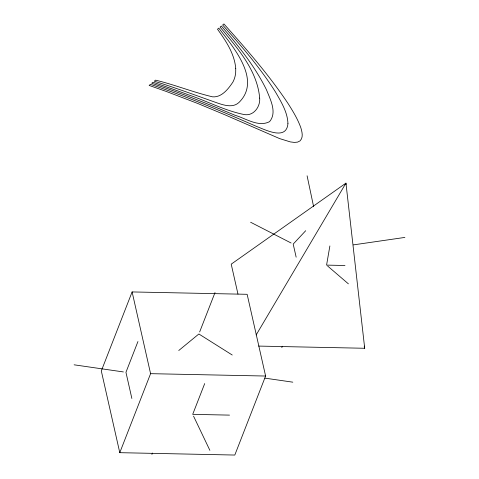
<?xml version="1.0" encoding="UTF-8"?>
<svg xmlns="http://www.w3.org/2000/svg" width="479" height="479" viewBox="0 0 479 479"><rect width="100%" height="100%" fill="white"/><g stroke="black" fill="none" stroke-linecap="round" stroke-linejoin="round"><path stroke-width="0.72" d="M329.881 245.955L326.57 265.109L344.982 265.492M132.114 291.933L101.308 370.944L119.78 452.679L234.806 455.05L265.611 376.039L247.14 294.304L132.114 291.933L150.586 373.668L119.78 452.679M137.946 341.533L125.947 372.309L131.863 398.468M151.909 454.409L152.448 453.026M199.659 331.941L215.011 292.573M204.695 383.589L192.696 414.359L229.513 415.119M281.814 347.628L282.353 346.251M256.151 334.965L345.946 183.134L364.705 348.269L258.648 346.083M305.704 230.716L293.196 244.08L296.154 257.163M178.751 350.52L198.863 333.989L232.237 355.011M353.388 244.883L404.887 237.416M150.586 373.668L265.611 376.039M264.863 378.129L292.807 382.17M74.113 364.812L123.384 371.938M250.601 222.238L291.094 243.003M327.648 266.037L348.395 283.849M193.546 416.137L209.874 450.344M364.214 346.083L364.705 348.269M237.973 294.088L231.213 264.163L345.946 183.134L345.952 184.625M307.093 175.799L313.583 206.497M235.74 68.557L235.686 72.431A71.036 41.655 21.3 0 1 232.938 82.011C228.417 88.807 221.777 97.512 212.67 96.848C193.36 92.351 174.859 84.777 155.555 80.149L154.274 81.202C175.643 87.807 196.582 95.674 217.67 103.093C224.423 105.386 233.063 108.038 238.991 102.44C262.001 79.879 232.896 46.768 218.789 28.165L217.508 29.219C225.932 40.931 234.548 53.762 235.74 68.557M259.678 98.093C260.468 106.841 253.439 116.481 243.943 114.499C224.561 110.577 206.862 101.003 188.193 94.734A621.413 364.381 21.3 0 0 152.987 82.256L151.705 83.31C180.092 92.633 207.772 103.895 235.333 115.385C246.038 118.493 258.397 127.396 269.545 121.684C277.371 112.463 270.216 99.297 266.468 89.789C254.936 66.312 238.398 45.733 221.358 26.058L220.077 27.111C237.117 47.81 257.295 70.15 259.678 98.093M287.939 123.63C286.484 140.796 265.617 129.875 256.75 126.522C221.813 111.236 186.588 96.536 150.424 84.364L149.143 85.418L166.626 91.585L197.995 103.572L224.747 114.721L279.688 138.623L290.364 141.91L294.399 142.419L297.615 142.101L300.028 140.892C303.536 137.455 302.087 132.078 300.902 127.941C297.8 119.127 292.885 111.116 287.891 103.278C268.994 74.981 246.553 49.277 223.921 23.95L222.639 25.004C241.608 46.259 260.342 67.952 275.557 92.118C281.137 101.859 287.568 112.074 287.939 123.63"/></g></svg>
